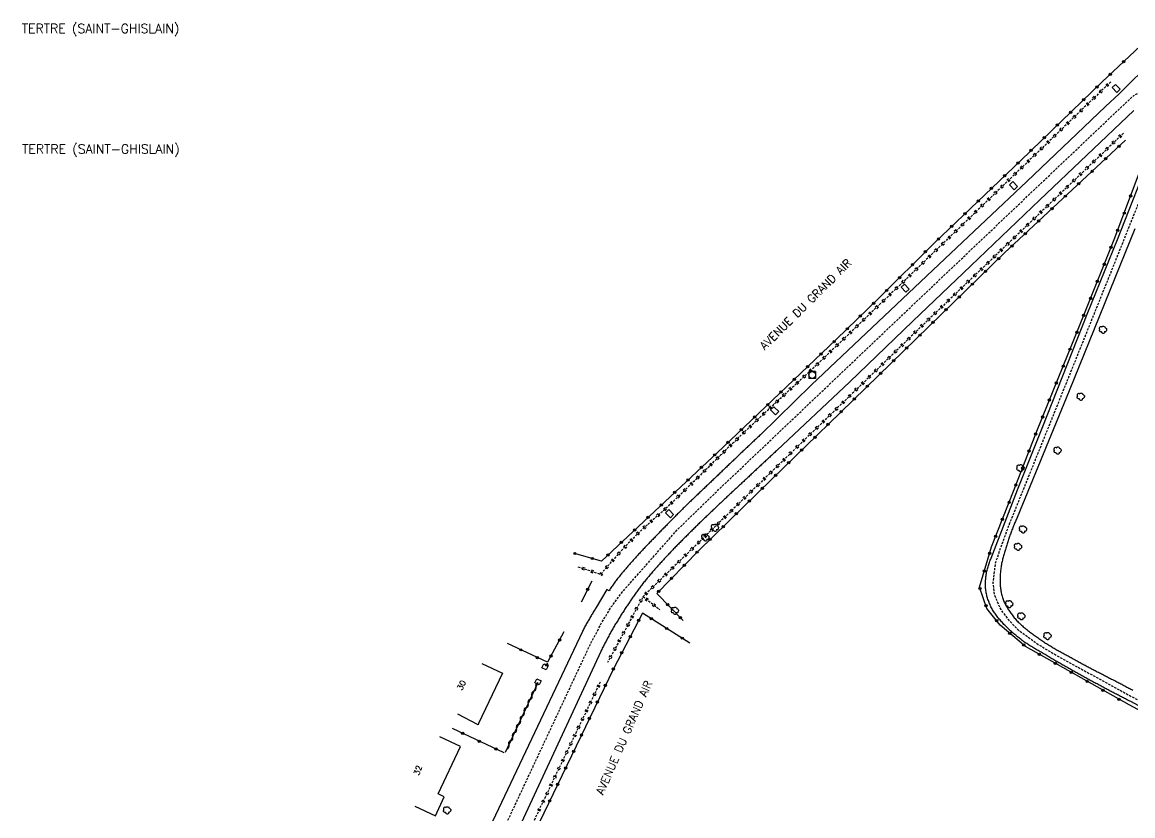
# Model space of a CAD drawing. Header units: millimetres. Extents: x 108999 to 110000, y 127999 to 129001.
# Drawn here: x 109513.7 to 109756.5, y 128091.4 to 128264.9 of the extents above; entities that cross this region are included whole.
import ezdxf
from ezdxf.enums import TextEntityAlignment as Align

# ---------------------------------------------------------------- set-up
doc = ezdxf.new("R2010")
doc.units = ezdxf.units.MM
doc.linetypes.add('DASHED', pattern=[0.75, 0.5, -0.25])
doc.layers.get('0').update_dxf_attribs({"linetype": 'CONTINUOUS'})
for name, color, linetype in [('W0001', 6, 'DASHED'), ('W0008', 7, 'CONTINUOUS'), ('W0100', 7, 'CONTINUOUS'), ('W0112', 1, 'DASHED'), ('W0220', 5, 'DASHED'), ('W0300', 7, 'CONTINUOUS'), ('W0310', 3, 'CONTINUOUS'), ('W0322', 7, 'CONTINUOUS'), ('W0420', 7, 'CONTINUOUS'), ('W0980', 7, 'CONTINUOUS'), ('W0989', 7, 'CONTINUOUS'), ('W0991', 7, 'CONTINUOUS'), ('W1471', 7, 'CONTINUOUS')]:
    doc.layers.add(name, color=color, linetype=linetype)
doc.styles.get("Standard").update_dxf_attribs({"font": 'romans.shx', "width": 0.85})

# ---------------------------------------------------------------- blocks, each defined once
blk = doc.blocks.new('t310o')
at = {"color": 0, "linetype": 'Continuous'}
for centre, start, end in [((-0.5, 0.38), 216.8699, 323.1304), ((0.5, -0.37), 36.8699, 143.1303)]:
    blk.add_arc(centre, 0.625, start, end, dxfattribs=at)
blk = doc.blocks.new('t220o')
at = {"color": 0, "linetype": 'Continuous'}
for p, q in [((-0.25, 0.25), (0.25, 0.25)), ((-0.25, -0.25), (0.25, -0.25))]:
    blk.add_line(p, q, dxfattribs=at)
blk = doc.blocks.new('T300')
for p, q in [((-0.8, 0.51), (-0.86, 0.34)), ((-0.86, 0.34), (-0.86, 0.17)), ((-0.86, 0.17), (-0.74, 0.06)), ((-0.69, 0.63), (-0.8, 0.51)), ((-0.8, -0.06), (-0.74, 0.06)), ((-0.74, 0.06), (-0.69, 0.11)), ((-0.57, 0.69), (-0.69, 0.63)), ((-0.46, 0.69), (-0.57, 0.69)), ((-0.29, 0.63), (-0.46, 0.69)), ((-0.29, 0.63), (-0.17, 0.74)), ((-0.23, 0.57), (-0.29, 0.63)), ((-0.17, 0.74), (-0.06, 0.8)), ((-0.06, 0.8), (0.06, 0.8)), ((0.06, 0.8), (0.23, 0.74)), ((0.23, 0.74), (0.34, 0.63)), ((0.34, 0.63), (0.4, 0.51)), ((0.46, 0.46), (0.34, 0.46)), ((0.4, 0.51), (0.4, 0.46)), ((0.57, 0.4), (0.46, 0.46)), ((0.57, 0.4), (0.69, 0.29)), ((0.69, 0.29), (0.74, 0.17)), ((0.74, 0.06), (0.69, -0.17)), ((0.74, 0.17), (0.74, 0.06)), ((-0.8, -0.17), (-0.8, -0.06)), ((-0.8, -0.23), (-0.8, -0.17)), ((-0.74, -0.34), (-0.8, -0.23)), ((-0.69, -0.4), (-0.74, -0.34)), ((-0.51, -0.46), (-0.69, -0.4)), ((-0.4, -0.46), (-0.51, -0.46)), ((-0.4, -0.46), (-0.34, -0.46)), ((-0.34, -0.46), (-0.34, -0.4)), ((-0.34, -0.51), (-0.34, -0.46)), ((-0.29, -0.63), (-0.34, -0.51)), ((-0.17, -0.74), (-0.29, -0.63)), ((-0.06, -0.8), (-0.17, -0.74)), ((0.06, -0.8), (-0.06, -0.8)), ((0.17, -0.74), (0.06, -0.8)), ((0.23, -0.69), (0.17, -0.74)), ((0.29, -0.46), (0.23, -0.46)), ((0.29, -0.63), (0.23, -0.69)), ((0.46, -0.4), (0.29, -0.46)), ((0.34, -0.51), (0.29, -0.63)), ((0.34, -0.51), (0.34, -0.46)), ((0.57, -0.34), (0.46, -0.4)), ((0.63, -0.29), (0.57, -0.34)), ((0.69, -0.17), (0.63, -0.29))]:
    blk.add_line(p, q)
blk = doc.blocks.new('T420')
for p, q in [((0.75, 0.75), (-0.75, 0.75)), ((-0.75, 0.75), (-0.75, -0.75)), ((0.75, 0.75), (0.75, -0.75)), ((0.75, -0.75), (-0.75, -0.75))]:
    blk.add_line(p, q)
blk.add_ellipse((0, 0), major_axis=(-0.53, 0.53), ratio=1, start_param=3.926991, end_param=10.210176)
blk = doc.blocks.new('t112o')
at = {"color": 0, "linetype": 'Continuous'}
for p, q in [((-0.5, 0.5), (0.5, 0.5)), ((-0.5, -0.5), (-0.5, 0.5)), ((0.5, 0.5), (0.5, -0.5)), ((0.5, -0.5), (-0.5, -0.5))]:
    blk.add_line(p, q, dxfattribs=at)
blk = doc.blocks.new('t322o')
at = {"color": 0, "linetype": 'Continuous'}
for radius in [0.25, 0.15]:
    blk.add_circle((0, 0), radius, dxfattribs=at)
blk = doc.blocks.new('T1471')
at = {"color": 0, "linetype": 'Continuous', "flags": 128}
blk.add_lwpolyline([(-0.75, -0.5), (-0.75, 0.5), (0.75, 0.5), (0.75, -0.5), (-0.75, -0.5)], dxfattribs=at)

msp = doc.modelspace()

# ---------------------------------------------------------------- linework, layer by layer
at = {"layer": 'W0001', "flags": 128}
msp.add_lwpolyline([(109583.69, 128000), (109583.85, 128000.48), (109597.57, 128039.68), (109600.83, 128048.17), (109606.62, 128061.68), (109612.63, 128074.44), (109614.39, 128078.7), (109637.95, 128129.01), (109640.44, 128133.69), (109642.48, 128137.08), (109644.94, 128140.39), (109657.01, 128154.02), (109666.11, 128162.84), (109737.96, 128231.1), (109754.71, 128247), (109756.72, 128248.86), (109758.37, 128249.66), (109764.43, 128252.62), (109763.06, 128239.32), (109761.06, 128233.58), (109752.64, 128212.54), (109743.15, 128188.96), (109735.74, 128170.59), (109729.5, 128155.14), (109727.61, 128150.05), (109726.43, 128146.54), (109725.92, 128142.29), (109726.26, 128139.61), (109727.63, 128136.48), (109729.26, 128134.29), (109731.43, 128132.07), (109735.85, 128128.85), (109740.59, 128126.02), (109784.13, 128102.26), (109789.05, 128099.31)], dxfattribs=at)
at = {"layer": 'W0008', "flags": 128}
for points in [[(109761.03, 128256.64), (109753.53, 128249.25), (109750.55, 128246.44), (109733.35, 128230.06), (109715.45, 128213.12), (109686.24, 128185.6), (109675.08, 128174.68), (109674.9, 128174.51), (109674.72, 128174.34), (109674.53, 128174.16), (109674.35, 128173.99), (109674.17, 128173.82), (109673.99, 128173.65), (109673.81, 128173.48), (109673.63, 128173.31), (109673.45, 128173.14), (109673.27, 128172.97), (109673.08, 128172.79), (109672.9, 128172.62), (109672.72, 128172.45), (109672.54, 128172.28), (109672.36, 128172.11), (109672.18, 128171.94), (109672, 128171.76), (109671.82, 128171.59), (109671.64, 128171.42), (109671.45, 128171.25), (109671.27, 128171.08), (109671.09, 128170.91), (109670.91, 128170.73), (109670.73, 128170.56), (109670.55, 128170.39), (109670.37, 128170.22), (109670.19, 128170.05), (109670.01, 128169.88), (109669.83, 128169.7), (109669.65, 128169.53), (109669.47, 128169.36), (109669.28, 128169.19), (109669.1, 128169.02), (109668.92, 128168.84), (109668.74, 128168.67), (109668.56, 128168.5), (109668.38, 128168.33), (109668.2, 128168.16), (109668.02, 128167.98), (109667.84, 128167.81), (109667.66, 128167.64), (109667.48, 128167.47), (109667.3, 128167.3), (109667.12, 128167.12), (109666.94, 128166.95), (109666.76, 128166.78), (109666.58, 128166.61), (109666.4, 128166.43), (109666.22, 128166.26), (109666.04, 128166.09), (109665.86, 128165.92), (109665.67, 128165.74), (109665.49, 128165.57), (109665.31, 128165.4), (109665.13, 128165.23), (109664.95, 128165.06), (109664.77, 128164.88), (109664.59, 128164.71), (109664.41, 128164.54), (109664.23, 128164.36), (109664.05, 128164.19), (109663.87, 128164.02), (109663.69, 128163.85), (109663.51, 128163.67), (109663.33, 128163.5), (109663.15, 128163.33), (109662.97, 128163.15), (109662.78, 128162.98), (109662.6, 128162.8), (109662.42, 128162.63), (109662.24, 128162.46), (109662.05, 128162.28), (109661.87, 128162.11), (109661.69, 128161.93), (109661.51, 128161.76), (109661.32, 128161.59), (109661.14, 128161.41), (109660.96, 128161.24), (109660.78, 128161.07), (109660.59, 128160.89), (109660.41, 128160.72), (109660.23, 128160.54), (109660.05, 128160.37), (109659.86, 128160.2), (109659.68, 128160.02), (109659.5, 128159.85), (109659.32, 128159.67), (109659.14, 128159.5), (109658.96, 128159.32), (109658.78, 128159.14), (109658.59, 128158.97), (109658.41, 128158.79), (109658.23, 128158.62), (109658.05, 128158.44), (109657.87, 128158.26), (109657.7, 128158.09), (109657.52, 128157.91), (109657.34, 128157.73), (109657.16, 128157.55), (109656.98, 128157.37), (109656.8, 128157.19), (109656.63, 128157.01), (109656.45, 128156.84), (109656.28, 128156.66), (109656.1, 128156.48), (109655.93, 128156.3), (109655.75, 128156.12), (109655.58, 128155.94), (109655.4, 128155.77), (109655.22, 128155.59), (109655.05, 128155.41), (109654.87, 128155.23), (109654.7, 128155.05), (109654.52, 128154.87), (109654.35, 128154.7), (109654.17, 128154.52), (109654, 128154.34), (109653.82, 128154.16), (109653.64, 128153.98), (109653.47, 128153.8), (109653.29, 128153.63), (109653.12, 128153.45), (109652.94, 128153.27), (109652.77, 128153.09), (109652.59, 128152.91), (109652.42, 128152.73), (109652.24, 128152.55), (109652.07, 128152.37), (109651.9, 128152.19), (109651.72, 128152.01), (109651.55, 128151.83), (109651.37, 128151.65), (109651.2, 128151.47), (109651.03, 128151.29), (109650.85, 128151.11), (109650.68, 128150.93), (109650.51, 128150.75), (109650.34, 128150.57), (109650.16, 128150.39), (109649.99, 128150.21), (109649.82, 128150.03), (109649.65, 128149.84), (109649.48, 128149.66), (109649.31, 128149.48), (109649.13, 128149.3), (109648.96, 128149.11), (109648.79, 128148.93), (109648.62, 128148.75), (109648.45, 128148.56), (109648.29, 128148.38), (109648.12, 128148.19), (109647.95, 128148.01), (109647.78, 128147.82), (109647.61, 128147.64), (109647.44, 128147.45), (109647.28, 128147.27), (109647.11, 128147.08), (109646.94, 128146.89), (109646.78, 128146.71), (109646.61, 128146.52), (109646.45, 128146.33), (109646.28, 128146.14), (109646.12, 128145.95), (109645.95, 128145.76), (109645.79, 128145.58), (109645.63, 128145.38), (109645.47, 128145.19), (109645.3, 128145), (109645.14, 128144.81), (109644.98, 128144.62), (109644.82, 128144.43), (109644.66, 128144.24), (109644.5, 128144.04), (109644.34, 128143.85), (109644.18, 128143.65), (109644.03, 128143.46), (109643.87, 128143.26), (109643.72, 128143.06), (109643.57, 128142.86), (109643.42, 128142.66), (109643.27, 128142.45), (109643.12, 128142.25), (109642.97, 128142.05), (109642.83, 128141.84), (109642.69, 128141.63), (109642.55, 128141.42), (109642.41, 128141.21), (109642.27, 128141), (109642.14, 128140.79), (109642, 128140.58), (109641.52, 128140.84), (109639.18, 128136.95), (109639.06, 128136.74), (109638.93, 128136.54), (109638.8, 128136.33), (109638.67, 128136.13), (109638.55, 128135.92), (109638.42, 128135.71), (109638.3, 128135.51), (109638.18, 128135.3), (109638.05, 128135.09), (109637.93, 128134.88), (109637.81, 128134.68), (109637.69, 128134.47), (109637.57, 128134.26), (109637.45, 128134.05), (109637.32, 128133.84), (109637.2, 128133.62), (109637.08, 128133.4), (109636.96, 128133.19), (109636.85, 128132.97), (109636.73, 128132.75), (109636.61, 128132.54), (109636.49, 128132.32), (109636.38, 128132.1), (109636.27, 128131.88), (109636.15, 128131.66), (109613.26, 128083.25)], [(109756.76, 128245.58), (109736.19, 128226.07), (109721.07, 128211.61), (109708.41, 128199.53), (109694.59, 128186.22), (109678.77, 128171.35), (109678.59, 128171.18), (109678.41, 128171.01), (109678.22, 128170.84), (109678.04, 128170.67), (109677.86, 128170.5), (109677.67, 128170.33), (109677.49, 128170.16), (109677.3, 128169.98), (109677.12, 128169.81), (109676.94, 128169.64), (109676.75, 128169.47), (109676.57, 128169.3), (109676.39, 128169.13), (109676.2, 128168.96), (109676.02, 128168.79), (109675.83, 128168.62), (109675.65, 128168.44), (109675.47, 128168.27), (109675.28, 128168.1), (109675.1, 128167.93), (109674.92, 128167.76), (109674.73, 128167.59), (109674.55, 128167.42), (109674.36, 128167.25), (109674.18, 128167.08), (109674, 128166.9), (109673.81, 128166.73), (109673.63, 128166.56), (109673.45, 128166.39), (109673.26, 128166.22), (109673.08, 128166.05), (109672.9, 128165.88), (109672.71, 128165.71), (109672.53, 128165.53), (109672.34, 128165.36), (109672.16, 128165.19), (109671.98, 128165.02), (109671.79, 128164.85), (109671.61, 128164.68), (109671.43, 128164.51), (109671.25, 128164.34), (109671.06, 128164.17), (109670.88, 128164), (109670.7, 128163.83), (109670.52, 128163.66), (109670.33, 128163.49), (109670.15, 128163.32), (109669.97, 128163.15), (109669.79, 128162.98), (109669.6, 128162.81), (109669.42, 128162.64), (109669.24, 128162.47), (109669.06, 128162.29), (109668.87, 128162.12), (109668.69, 128161.95), (109668.51, 128161.78), (109668.33, 128161.61), (109668.14, 128161.44), (109667.96, 128161.27), (109667.78, 128161.1), (109667.6, 128160.93), (109667.42, 128160.76), (109667.23, 128160.59), (109667.05, 128160.42), (109666.87, 128160.25), (109666.69, 128160.08), (109666.51, 128159.91), (109666.33, 128159.74), (109666.14, 128159.56), (109665.96, 128159.39), (109665.78, 128159.22), (109665.6, 128159.05), (109665.42, 128158.88), (109665.24, 128158.7), (109665.05, 128158.53), (109664.87, 128158.36), (109664.69, 128158.19), (109664.51, 128158.01), (109664.33, 128157.84), (109664.15, 128157.67), (109663.96, 128157.49), (109663.78, 128157.32), (109663.6, 128157.15), (109663.42, 128156.97), (109663.24, 128156.8), (109663.06, 128156.63), (109662.88, 128156.45), (109662.7, 128156.28), (109662.52, 128156.1), (109662.33, 128155.93), (109662.15, 128155.76), (109661.98, 128155.58), (109661.8, 128155.41), (109661.62, 128155.23), (109661.44, 128155.05), (109661.26, 128154.88), (109661.08, 128154.7), (109660.9, 128154.53), (109660.72, 128154.35), (109660.54, 128154.17), (109660.37, 128154), (109660.19, 128153.82), (109660.01, 128153.65), (109659.83, 128153.47), (109659.65, 128153.29), (109659.47, 128153.12), (109659.29, 128152.94), (109659.12, 128152.76), (109658.94, 128152.59), (109658.76, 128152.41), (109658.58, 128152.23), (109658.41, 128152.06), (109658.23, 128151.88), (109658.05, 128151.7), (109657.87, 128151.52), (109657.7, 128151.35), (109657.52, 128151.17), (109657.34, 128150.99), (109657.17, 128150.81), (109656.99, 128150.63), (109656.82, 128150.45), (109656.64, 128150.28), (109656.47, 128150.1), (109656.29, 128149.92), (109656.12, 128149.74), (109655.94, 128149.55), (109655.77, 128149.37), (109655.6, 128149.19), (109655.42, 128149.01), (109655.25, 128148.83), (109655.08, 128148.65), (109654.91, 128148.46), (109654.74, 128148.28), (109654.57, 128148.1), (109654.39, 128147.91), (109654.22, 128147.72), (109654.05, 128147.54), (109653.88, 128147.35), (109653.7, 128147.16), (109653.53, 128146.98), (109653.36, 128146.79), (109653.19, 128146.6), (109653.02, 128146.42), (109652.85, 128146.23), (109652.68, 128146.04), (109652.51, 128145.85), (109652.34, 128145.66), (109652.17, 128145.47), (109652, 128145.28), (109651.83, 128145.09), (109651.67, 128144.9), (109651.5, 128144.71), (109651.33, 128144.52), (109651.17, 128144.32), (109651, 128144.13), (109650.84, 128143.94), (109650.68, 128143.74), (109650.52, 128143.55), (109650.35, 128143.35), (109650.19, 128143.16), (109650.03, 128142.96), (109649.87, 128142.76), (109649.72, 128142.56), (109649.56, 128142.36), (109649.4, 128142.16), (109649.25, 128141.96), (109649.1, 128141.77), (109648.95, 128141.57), (109648.8, 128141.37), (109648.65, 128141.17), (109648.51, 128140.98), (109648.36, 128140.78), (109648.21, 128140.58), (109648.07, 128140.38), (109647.92, 128140.18), (109647.77, 128139.97), (109647.63, 128139.77), (109647.49, 128139.57), (109647.34, 128139.37), (109647.2, 128139.17), (109647.06, 128138.96), (109646.92, 128138.76), (109646.78, 128138.56), (109646.64, 128138.35), (109646.5, 128138.15), (109646.36, 128137.94), (109646.22, 128137.74), (109646.08, 128137.53), (109645.95, 128137.33), (109645.81, 128137.12), (109645.67, 128136.91), (109645.54, 128136.7), (109645.4, 128136.5), (109645.27, 128136.29), (109645.13, 128136.08), (109645, 128135.87), (109644.87, 128135.66), (109644.73, 128135.45), (109644.6, 128135.24), (109644.47, 128135.03), (109644.34, 128134.82), (109644.21, 128134.61), (109644.08, 128134.4), (109643.95, 128134.19), (109643.82, 128133.98), (109643.68, 128133.76), (109643.55, 128133.54), (109643.42, 128133.33), (109643.29, 128133.11), (109643.17, 128132.89), (109643.04, 128132.68), (109642.91, 128132.46), (109642.79, 128132.24), (109642.66, 128132.02), (109642.54, 128131.8), (109642.41, 128131.58), (109642.29, 128131.36), (109642.17, 128131.14), (109642.04, 128130.92), (109641.92, 128130.7), (109641.8, 128130.48), (109641.68, 128130.25), (109641.56, 128130.03), (109641.44, 128129.81), (109641.33, 128129.58), (109641.21, 128129.36), (109641.09, 128129.14), (109640.98, 128128.91), (109640.86, 128128.69), (109640.75, 128128.46), (109640.64, 128128.24), (109640.52, 128128.01), (109640.41, 128127.78), (109640.3, 128127.56), (109640.19, 128127.33), (109616.23, 128075.65)], [(109776.55, 128105.21), (109756.06, 128116.36), (109755.84, 128116.47), (109755.61, 128116.59), (109755.39, 128116.7), (109755.16, 128116.82), (109754.94, 128116.93), (109754.72, 128117.05), (109754.49, 128117.16), (109754.27, 128117.28), (109754.04, 128117.39), (109753.82, 128117.51), (109753.6, 128117.62), (109753.37, 128117.74), (109753.15, 128117.86), (109752.93, 128117.97), (109752.7, 128118.09), (109752.48, 128118.2), (109752.26, 128118.32), (109752.03, 128118.44), (109751.81, 128118.56), (109751.59, 128118.67), (109751.36, 128118.79), (109751.14, 128118.91), (109750.92, 128119.03), (109750.7, 128119.14), (109750.47, 128119.26), (109750.25, 128119.38), (109750.03, 128119.5), (109749.81, 128119.62), (109749.58, 128119.74), (109749.36, 128119.85), (109749.14, 128119.97), (109748.92, 128120.09), (109748.7, 128120.21), (109748.47, 128120.33), (109748.25, 128120.45), (109748.03, 128120.57), (109747.81, 128120.69), (109747.59, 128120.81), (109747.37, 128120.93), (109747.15, 128121.05), (109746.93, 128121.17), (109746.7, 128121.29), (109746.48, 128121.41), (109746.26, 128121.53), (109746.04, 128121.66), (109745.82, 128121.78), (109745.6, 128121.9), (109745.38, 128122.02), (109745.16, 128122.14), (109744.94, 128122.26), (109744.72, 128122.38), (109744.5, 128122.51), (109744.29, 128122.63), (109744.07, 128122.75), (109743.85, 128122.87), (109743.63, 128122.99), (109743.41, 128123.12), (109743.19, 128123.24), (109742.97, 128123.36), (109742.75, 128123.49), (109742.54, 128123.61), (109742.32, 128123.73), (109742.1, 128123.86), (109741.88, 128123.98), (109741.66, 128124.11), (109741.45, 128124.23), (109741.23, 128124.35), (109741.01, 128124.48), (109740.79, 128124.6), (109740.58, 128124.73), (109740.36, 128124.85), (109740.14, 128124.98), (109739.92, 128125.1), (109739.71, 128125.23), (109739.49, 128125.36), (109739.27, 128125.48), (109739.06, 128125.61), (109738.84, 128125.73), (109738.62, 128125.86), (109738.41, 128125.99), (109738.19, 128126.12), (109737.98, 128126.24), (109737.76, 128126.37), (109737.54, 128126.5), (109737.33, 128126.63), (109737.11, 128126.75), (109736.9, 128126.88), (109736.68, 128127.01), (109736.47, 128127.14), (109736.26, 128127.26), (109736.05, 128127.38), (109735.84, 128127.51), (109735.63, 128127.63), (109735.41, 128127.75), (109735.2, 128127.87), (109734.99, 128128), (109734.78, 128128.12), (109734.57, 128128.25), (109734.36, 128128.37), (109734.15, 128128.5), (109733.94, 128128.63), (109733.74, 128128.76), (109733.53, 128128.89), (109733.33, 128129.03), (109733.12, 128129.17), (109732.92, 128129.31), (109732.72, 128129.45), (109732.52, 128129.59), (109732.32, 128129.75), (109732.12, 128129.9), (109731.92, 128130.06), (109731.72, 128130.21), (109731.52, 128130.37), (109731.32, 128130.53), (109731.13, 128130.68), (109730.93, 128130.85), (109730.74, 128131.01), (109730.54, 128131.17), (109730.35, 128131.33), (109730.16, 128131.5), (109729.97, 128131.67), (109729.78, 128131.84), (109729.6, 128132.01), (109729.41, 128132.18), (109729.23, 128132.35), (109729.05, 128132.53), (109728.87, 128132.71), (109728.69, 128132.89), (109728.51, 128133.07), (109728.34, 128133.25), (109728.17, 128133.44), (109728, 128133.63), (109727.83, 128133.82), (109727.66, 128134.01), (109727.5, 128134.2), (109727.33, 128134.39), (109727.17, 128134.59), (109727.01, 128134.78), (109726.86, 128134.98), (109726.7, 128135.18), (109726.56, 128135.38), (109726.41, 128135.59), (109726.27, 128135.79), (109726.13, 128136), (109725.99, 128136.22), (109725.87, 128136.43), (109725.74, 128136.65), (109725.62, 128136.87), (109725.51, 128137.1), (109725.4, 128137.33), (109725.3, 128137.56), (109725.2, 128137.79), (109725.1, 128138.02), (109725.01, 128138.25), (109724.93, 128138.48), (109724.85, 128138.71), (109724.77, 128138.95), (109724.7, 128139.18), (109724.63, 128139.42), (109724.57, 128139.66), (109724.51, 128139.9), (109724.47, 128140.14), (109724.42, 128140.38), (109724.38, 128140.62), (109724.35, 128140.87), (109724.33, 128141.12), (109724.31, 128141.37), (109724.3, 128141.62), (109724.3, 128141.87), (109724.3, 128142.13), (109724.31, 128142.38), (109724.32, 128142.63), (109724.33, 128142.89), (109724.35, 128143.14), (109724.37, 128143.39), (109724.4, 128143.64), (109724.43, 128143.88), (109724.47, 128144.13), (109724.51, 128144.38), (109724.56, 128144.62), (109724.61, 128144.87), (109724.66, 128145.11), (109724.72, 128145.35), (109724.79, 128145.6), (109724.86, 128145.84), (109724.93, 128146.08), (109725.01, 128146.31), (109725.09, 128146.55), (109725.18, 128146.79), (109725.27, 128147.03), (109725.36, 128147.26), (109725.46, 128147.49), (109725.57, 128147.73), (109731.28, 128162.63), (109736.86, 128176.53), (109746.54, 128201.05), (109753.18, 128217.4), (109759.07, 128232.38)], [(109756.97, 128219.73), (109742.64, 128184.27), (109731.25, 128156.64), (109731.15, 128156.41), (109731.05, 128156.18), (109730.95, 128155.96), (109730.85, 128155.73), (109730.75, 128155.5), (109730.65, 128155.27), (109730.55, 128155.04), (109730.46, 128154.81), (109730.37, 128154.58), (109730.27, 128154.35), (109730.18, 128154.11), (109730.09, 128153.88), (109730, 128153.65), (109729.92, 128153.41), (109729.83, 128153.18), (109729.74, 128152.95), (109729.66, 128152.71), (109729.58, 128152.48), (109729.5, 128152.24), (109729.41, 128152.01), (109729.34, 128151.77), (109729.26, 128151.53), (109729.18, 128151.29), (109729.1, 128151.06), (109729.03, 128150.82), (109728.96, 128150.58), (109728.88, 128150.34), (109728.81, 128150.11), (109728.74, 128149.87), (109728.66, 128149.63), (109728.59, 128149.4), (109728.52, 128149.16), (109728.45, 128148.92), (109728.38, 128148.68), (109728.31, 128148.45), (109728.24, 128148.21), (109728.17, 128147.97), (109728.11, 128147.73), (109728.05, 128147.49), (109727.99, 128147.25), (109727.94, 128147.01), (109727.88, 128146.76), (109727.83, 128146.52), (109727.78, 128146.28), (109727.74, 128146.03), (109727.7, 128145.79), (109727.67, 128145.54), (109727.63, 128145.3), (109727.61, 128145.05), (109727.58, 128144.8), (109727.56, 128144.55), (109727.55, 128144.3), (109727.53, 128144.05), (109727.52, 128143.81), (109727.51, 128143.56), (109727.5, 128143.31), (109727.5, 128143.06), (109727.5, 128142.82), (109727.5, 128142.57), (109727.5, 128142.32), (109727.51, 128142.08), (109727.53, 128141.83), (109727.55, 128141.59), (109727.57, 128141.34), (109727.59, 128141.09), (109727.63, 128140.85), (109727.66, 128140.61), (109727.7, 128140.36), (109727.75, 128140.12), (109727.8, 128139.87), (109727.86, 128139.63), (109727.92, 128139.39), (109727.99, 128139.15), (109728.07, 128138.91), (109728.15, 128138.68), (109728.24, 128138.45), (109728.34, 128138.22), (109728.44, 128138), (109728.55, 128137.78), (109728.67, 128137.57), (109728.79, 128137.35), (109728.91, 128137.14), (109729.04, 128136.94), (109729.17, 128136.73), (109729.3, 128136.52), (109729.44, 128136.32), (109729.58, 128136.12), (109729.72, 128135.92), (109729.86, 128135.72), (109730, 128135.52), (109730.14, 128135.31), (109730.29, 128135.11), (109730.45, 128134.9), (109730.6, 128134.7), (109730.77, 128134.51), (109730.93, 128134.31), (109731.11, 128134.12), (109731.28, 128133.94), (109731.46, 128133.76), (109731.64, 128133.58), (109731.83, 128133.41), (109732.02, 128133.23), (109732.2, 128133.06), (109732.39, 128132.9), (109732.58, 128132.73), (109732.78, 128132.57), (109732.97, 128132.41), (109733.16, 128132.25), (109733.36, 128132.09), (109733.56, 128131.93), (109733.76, 128131.77), (109733.95, 128131.62), (109734.16, 128131.47), (109734.36, 128131.31), (109734.56, 128131.16), (109734.76, 128131.01), (109734.97, 128130.86), (109735.17, 128130.72), (109735.38, 128130.57), (109735.58, 128130.43), (109735.79, 128130.28), (109736, 128130.14), (109736.21, 128129.99), (109736.42, 128129.85), (109736.63, 128129.71), (109736.83, 128129.57), (109737.04, 128129.44), (109737.24, 128129.3), (109737.45, 128129.17), (109737.66, 128129.04), (109737.87, 128128.9), (109738.08, 128128.77), (109738.29, 128128.64), (109738.5, 128128.52), (109738.71, 128128.39), (109738.92, 128128.26), (109739.14, 128128.14), (109739.35, 128128.01), (109739.56, 128127.89), (109739.78, 128127.77), (109739.99, 128127.64), (109740.21, 128127.52), (109740.42, 128127.4), (109740.64, 128127.28), (109740.85, 128127.16), (109741.07, 128127.04), (109741.28, 128126.92), (109741.5, 128126.8), (109741.72, 128126.68), (109741.93, 128126.56), (109742.15, 128126.44), (109742.36, 128126.33), (109742.58, 128126.21), (109742.8, 128126.09), (109743.01, 128125.97), (109743.23, 128125.85), (109743.45, 128125.73), (109743.66, 128125.61), (109743.88, 128125.49), (109744.1, 128125.37), (109744.32, 128125.25), (109744.54, 128125.13), (109744.76, 128125.01), (109744.99, 128124.89), (109745.21, 128124.77), (109745.43, 128124.65), (109745.65, 128124.53), (109745.87, 128124.42), (109746.09, 128124.3), (109746.31, 128124.18), (109746.54, 128124.06), (109746.76, 128123.95), (109746.98, 128123.83), (109747.2, 128123.71), (109747.43, 128123.6), (109747.65, 128123.48), (109747.87, 128123.36), (109748.09, 128123.25), (109748.32, 128123.13), (109748.54, 128123.02), (109748.76, 128122.9), (109748.99, 128122.79), (109749.21, 128122.67), (109749.43, 128122.56), (109749.66, 128122.44), (109749.88, 128122.33), (109750.1, 128122.21), (109750.33, 128122.1), (109750.55, 128121.98), (109750.77, 128121.87), (109751, 128121.75), (109751.22, 128121.64), (109751.44, 128121.52), (109751.67, 128121.41), (109751.89, 128121.29), (109752.11, 128121.18), (109752.34, 128121.06), (109752.56, 128120.95), (109752.78, 128120.83), (109753.01, 128120.71), (109753.23, 128120.6), (109753.45, 128120.48), (109753.67, 128120.37), (109753.9, 128120.25), (109754.12, 128120.14), (109754.34, 128120.02), (109754.56, 128119.9), (109754.79, 128119.79), (109755.01, 128119.67), (109755.23, 128119.55), (109755.45, 128119.44), (109755.67, 128119.32), (109755.89, 128119.21), (109756.11, 128119.09), (109756.33, 128118.97), (109756.55, 128118.86)]]:
    msp.add_lwpolyline(points, dxfattribs=at)
at = {"layer": 'W0100', "flags": 128}
for points in [[(109614.2, 128124.72), (109618.72, 128122.57), (109613.48, 128111.54), (109613.35, 128111.29), (109608.92, 128113.61)], [(109599.5, 128093.53), (109604.03, 128091.41), (109605.97, 128095.56), (109604.62, 128096.21), (109609.48, 128106.51), (109604.96, 128108.65)]]:
    msp.add_lwpolyline(points, dxfattribs=at)
at = {"layer": 'W0220', "flags": 128}
for points in [[(109751.68, 128251.83), (109706.76, 128208.55), (109685.75, 128188.38), (109685.56, 128188.21), (109685.37, 128188.04), (109685.19, 128187.88), (109685, 128187.71), (109684.82, 128187.54), (109684.63, 128187.37), (109684.44, 128187.2), (109684.26, 128187.04), (109684.07, 128186.87), (109683.89, 128186.7), (109683.7, 128186.53), (109683.51, 128186.36), (109683.33, 128186.19), (109683.14, 128186.03), (109682.96, 128185.86), (109682.77, 128185.69), (109682.59, 128185.52), (109682.4, 128185.35), (109682.22, 128185.18), (109682.03, 128185.01), (109681.85, 128184.84), (109681.66, 128184.68), (109681.48, 128184.51), (109681.29, 128184.34), (109681.11, 128184.17), (109680.92, 128184), (109680.74, 128183.83), (109680.55, 128183.66), (109680.37, 128183.49), (109680.18, 128183.32), (109680, 128183.15), (109679.81, 128182.98), (109679.63, 128182.81), (109679.45, 128182.64), (109679.26, 128182.47), (109679.08, 128182.3), (109678.89, 128182.13), (109678.71, 128181.96), (109678.52, 128181.79), (109678.34, 128181.62), (109678.16, 128181.45), (109677.97, 128181.28), (109677.79, 128181.11), (109677.61, 128180.94), (109677.42, 128180.77), (109677.24, 128180.6), (109677.06, 128180.43), (109676.87, 128180.26), (109676.69, 128180.09), (109676.51, 128179.91), (109676.32, 128179.74), (109676.14, 128179.57), (109675.96, 128179.4), (109675.77, 128179.23), (109675.59, 128179.06), (109675.41, 128178.89), (109675.22, 128178.72), (109675.04, 128178.54), (109674.86, 128178.37), (109674.68, 128178.2), (109674.49, 128178.03), (109674.31, 128177.86), (109674.13, 128177.69), (109673.95, 128177.51), (109673.76, 128177.34), (109673.58, 128177.17), (109673.4, 128177), (109673.22, 128176.83), (109673.03, 128176.65), (109672.85, 128176.48), (109672.67, 128176.31), (109672.49, 128176.14), (109672.31, 128175.97), (109672.13, 128175.79), (109671.95, 128175.62), (109671.76, 128175.45), (109671.58, 128175.28), (109671.4, 128175.1), (109671.22, 128174.93), (109671.04, 128174.76), (109670.86, 128174.59), (109670.68, 128174.41), (109670.5, 128174.24), (109670.32, 128174.07), (109670.15, 128173.89), (109669.97, 128173.72), (109669.79, 128173.55), (109669.61, 128173.37), (109669.43, 128173.2), (109669.25, 128173.03), (109669.07, 128172.85), (109668.89, 128172.68), (109668.71, 128172.51), (109668.53, 128172.33), (109668.36, 128172.16), (109668.18, 128171.98), (109668, 128171.81), (109667.82, 128171.63), (109667.64, 128171.46), (109667.46, 128171.29), (109667.28, 128171.11), (109667.11, 128170.94), (109666.93, 128170.76), (109666.75, 128170.59), (109666.57, 128170.41), (109666.39, 128170.24), (109666.22, 128170.06), (109666.04, 128169.89), (109665.86, 128169.71), (109665.68, 128169.54), (109665.5, 128169.36), (109665.33, 128169.19), (109665.15, 128169.01), (109664.97, 128168.84), (109664.79, 128168.67), (109664.61, 128168.49), (109664.43, 128168.32), (109664.26, 128168.14), (109664.08, 128167.97), (109663.9, 128167.79), (109663.72, 128167.62), (109663.54, 128167.44), (109663.37, 128167.27), (109663.19, 128167.09), (109663.01, 128166.92), (109662.83, 128166.74), (109662.65, 128166.57), (109662.47, 128166.4), (109662.3, 128166.22), (109662.12, 128166.05), (109661.94, 128165.87), (109661.76, 128165.7), (109661.58, 128165.52), (109661.4, 128165.35), (109661.22, 128165.18), (109661.05, 128165), (109660.87, 128164.83), (109660.69, 128164.66), (109660.51, 128164.48), (109660.33, 128164.31), (109660.16, 128164.14), (109659.98, 128163.96), (109659.8, 128163.79), (109659.62, 128163.62), (109659.45, 128163.44), (109659.27, 128163.27), (109659.09, 128163.09), (109658.92, 128162.92), (109658.74, 128162.75), (109658.56, 128162.57), (109658.38, 128162.4), (109658.21, 128162.22), (109658.03, 128162.05), (109657.85, 128161.88), (109657.67, 128161.7), (109657.49, 128161.53), (109657.32, 128161.36), (109657.14, 128161.18), (109656.96, 128161.01), (109656.78, 128160.84), (109656.6, 128160.67), (109656.42, 128160.49), (109656.25, 128160.32), (109656.07, 128160.15), (109655.89, 128159.98), (109655.71, 128159.81), (109655.53, 128159.64), (109655.35, 128159.47), (109655.17, 128159.3), (109654.98, 128159.12), (109654.8, 128158.96), (109654.62, 128158.79), (109654.44, 128158.62), (109654.26, 128158.45), (109654.07, 128158.29), (109653.89, 128158.12), (109653.71, 128157.96), (109653.52, 128157.79), (109653.34, 128157.63), (109653.15, 128157.46), (109652.97, 128157.3), (109652.78, 128157.14), (109652.6, 128156.97), (109652.41, 128156.81), (109652.22, 128156.65), (109652.04, 128156.48), (109651.85, 128156.32), (109651.67, 128156.16), (109651.48, 128155.99), (109651.29, 128155.83), (109651.11, 128155.67), (109650.92, 128155.5), (109650.74, 128155.34), (109650.55, 128155.17), (109650.37, 128155.01), (109650.18, 128154.85), (109650, 128154.68), (109649.82, 128154.51), (109649.63, 128154.35), (109649.45, 128154.18), (109649.27, 128154.01), (109649.09, 128153.84), (109648.91, 128153.67), (109648.73, 128153.5), (109648.55, 128153.33), (109648.37, 128153.16), (109648.19, 128152.99), (109648.02, 128152.81), (109647.84, 128152.64), (109647.67, 128152.46), (109647.49, 128152.29), (109647.31, 128152.11), (109647.14, 128151.93), (109646.97, 128151.75), (109646.79, 128151.58), (109646.62, 128151.4), (109646.45, 128151.22), (109646.27, 128151.04), (109646.1, 128150.86), (109645.93, 128150.68), (109645.76, 128150.5), (109645.59, 128150.32), (109645.41, 128150.14), (109645.24, 128149.95), (109645.07, 128149.77), (109644.9, 128149.59), (109644.74, 128149.41), (109644.57, 128149.22), (109644.4, 128149.04), (109644.23, 128148.86), (109644.06, 128148.67), (109643.9, 128148.49), (109643.73, 128148.3), (109643.56, 128148.12), (109643.4, 128147.93), (109643.23, 128147.75), (109643.07, 128147.56), (109642.9, 128147.37), (109642.74, 128147.19), (109642.57, 128147), (109642.41, 128146.81), (109642.25, 128146.62), (109642.08, 128146.44), (109641.92, 128146.25), (109641.76, 128146.06), (109641.6, 128145.87), (109641.44, 128145.68), (109641.27, 128145.49), (109641.11, 128145.3), (109640.95, 128145.11), (109640.79, 128144.92), (109640.64, 128144.72), (109640.48, 128144.53), (109640.32, 128144.34), (109640.16, 128144.15), (109635.2, 128145.79)], [(109754.49, 128240.62), (109709.28, 128197.41), (109649.45, 128139.35), (109641.66, 128124.89)], [(109649.45, 128139.35), (109653.1, 128136.44)], [(109640.05, 128120.62), (109620.41, 128079.57)]]:
    msp.add_lwpolyline(points, dxfattribs=at)
at = {"layer": 'W0310', "flags": 128}
msp.add_lwpolyline([(109626.39, 128120.46), (109619.3, 128105.26)], dxfattribs=at)
at = {"layer": 'W0322', "flags": 128}
for points in [[(109761.8, 128263.05), (109749.84, 128251.86), (109732.01, 128234.65), (109713.13, 128216.65), (109700.86, 128204.41), (109691.69, 128195.52), (109666.93, 128172.01), (109640.33, 128147.07), (109634.43, 128148.76)], [(109754.94, 128239.12), (109728.5, 128214.47), (109692.58, 128179.57), (109677.57, 128165), (109661.53, 128149.34), (109652.44, 128140.02), (109658.17, 128134.1)], [(109776.51, 128104.54), (109755.7, 128115.63), (109733.02, 128128.44), (109727.49, 128133.07), (109724.63, 128136.73), (109723.01, 128141.36), (109725.62, 128150.19), (109730.59, 128162.76), (109735.53, 128175.46), (109745.96, 128201.2), (109752.48, 128217.38), (109759.57, 128236.3)], [(109638.26, 128142.71), (109635.89, 128138.13)], [(109659.69, 128129.17), (109649.29, 128135.66), (109642.94, 128123.54), (109618.57, 128072.98), (109630.56, 128068.39)], [(109632.13, 128131.58), (109628.56, 128124.95), (109619.79, 128129.03)], [(109628.53, 128124.75), (109628.17, 128124.01)], [(109619.04, 128105.13), (109607.76, 128110.49)]]:
    msp.add_lwpolyline(points, dxfattribs=at)

# ---------------------------------------------------------------- block references
at = {"layer": 'W0112'}
for p, rotation in [((109627.99, 128123.95), 245.0367318553793), ((109626.46, 128120.67), 65.03673185526759)]:
    msp.add_blockref('t112o', p, dxfattribs=dict(at, rotation=rotation))
at = {"layer": 'W0220'}
for p, rotation in [((109750.96, 128251.14), 223.9367024823659), ((109748.08, 128248.36), 223.9367024823659), ((109749.52, 128249.75), 223.9367024823659), ((109746.64, 128246.98), 223.9367024823659), ((109743.76, 128244.2), 223.9367024823659), ((109745.2, 128245.59), 223.9367024823659), ((109740.88, 128241.42), 223.9367024823659), ((109742.32, 128242.81), 223.9367024823659), ((109738, 128238.65), 223.9367024823659), ((109739.44, 128240.04), 223.9367024823659), ((109752.32, 128238.55), 223.7102043611165), ((109753.76, 128239.93), 223.7102043611165), ((109736.56, 128237.26), 223.9367024823659), ((109750.87, 128237.17), 223.7102043611165), ((109733.68, 128234.49), 223.9367024823659), ((109735.12, 128235.87), 223.9367024823659), ((109747.98, 128234.4), 223.7102043611165), ((109749.43, 128235.79), 223.7102043611165), ((109730.8, 128231.71), 223.9367024823659), ((109732.24, 128233.1), 223.9367024823659), ((109745.09, 128231.64), 223.7102043611165), ((109746.54, 128233.02), 223.7102043611165), ((109727.92, 128228.93), 223.9367024823659), ((109729.36, 128230.32), 223.9367024823659), ((109742.2, 128228.88), 223.7102043611165), ((109743.65, 128230.26), 223.7102043611165), ((109726.48, 128227.55), 223.9367024823659), ((109740.75, 128227.49), 223.7102043611165), ((109723.6, 128224.77), 223.9367024823659), ((109725.04, 128226.16), 223.9367024823659), ((109737.86, 128224.73), 223.7102043611165), ((109739.31, 128226.11), 223.7102043611165), ((109720.72, 128222), 223.9367024823659), ((109722.16, 128223.38), 223.9367024823659), ((109734.97, 128221.97), 223.7102043611165), ((109736.42, 128223.35), 223.7102043611165), ((109717.84, 128219.22), 223.9367024823659), ((109719.28, 128220.61), 223.9367024823659), ((109732.08, 128219.2), 223.7102043611165), ((109733.53, 128220.58), 223.7102043611165), ((109716.4, 128217.83), 223.9367024823659), ((109730.63, 128217.82), 223.7102043611165), ((109713.52, 128215.06), 223.9367024823659), ((109714.96, 128216.45), 223.9367024823659), ((109727.74, 128215.06), 223.7102043611165), ((109729.19, 128216.44), 223.7102043611165), ((109710.64, 128212.28), 223.9367024823659), ((109712.08, 128213.67), 223.9367024823659), ((109724.85, 128212.29), 223.7102043611165), ((109726.3, 128213.67), 223.7102043611165), ((109707.76, 128209.51), 223.9367024823659), ((109709.2, 128210.89), 223.9367024823659), ((109721.96, 128209.53), 223.7102043611165), ((109723.41, 128210.91), 223.7102043611165), ((109706.32, 128208.12), 223.8230736947424), ((109720.51, 128208.15), 223.7102043611165), ((109703.43, 128205.35), 223.8230736947424), ((109704.87, 128206.74), 223.8230736947424), ((109717.62, 128205.38), 223.7102043611165), ((109719.07, 128206.76), 223.7102043611165), ((109700.54, 128202.58), 223.8230736947424), ((109701.99, 128203.97), 223.8230736947424), ((109714.73, 128202.62), 223.7102043611165), ((109716.18, 128204), 223.7102043611165), ((109697.66, 128199.81), 223.8230736947424), ((109699.1, 128201.2), 223.8230736947424), ((109711.84, 128199.85), 223.7102043611165), ((109713.29, 128201.24), 223.7102043611165), ((109696.21, 128198.43), 223.8230736947424), ((109710.39, 128198.47), 223.7102043611165), ((109693.33, 128195.66), 223.8230736947424), ((109694.77, 128197.04), 223.8230736947424), ((109707.52, 128195.69), 224.133926639203), ((109708.95, 128197.09), 224.133926639203), ((109690.44, 128192.89), 223.8230736947424), ((109691.89, 128194.27), 223.8230736947424), ((109704.64, 128192.91), 224.133926639203), ((109706.08, 128194.3), 224.133926639203), ((109687.56, 128190.12), 223.8230736947424), ((109689, 128191.5), 223.8230736947424), ((109701.77, 128190.12), 224.133926639203), ((109703.21, 128191.52), 224.133926639203), ((109684.64, 128187.38), 222.0816082589655), ((109686.11, 128188.73), 223.8230736947424), ((109700.34, 128188.73), 224.133926639203), ((109683.16, 128186.04), 222.2481811032093), ((109697.47, 128185.95), 224.133926639203), ((109698.9, 128187.34), 224.133926639203), ((109680.2, 128183.34), 222.5813477395126), ((109681.68, 128184.69), 222.414761867683), ((109694.6, 128183.16), 224.133926639203), ((109696.03, 128184.55), 224.133926639203), ((109677.27, 128180.62), 222.9145235267849), ((109678.73, 128181.98), 222.747935897104), ((109691.73, 128180.38), 224.133926639203), ((109693.16, 128181.77), 224.133926639203), ((109674.35, 128177.89), 223.2476859386093), ((109675.8, 128179.26), 223.0811078141718), ((109690.29, 128178.98), 224.133926639203), ((109672.89, 128176.52), 223.4142550867391), ((109687.42, 128176.2), 224.133926639203), ((109688.85, 128177.59), 224.133926639203), ((109670, 128173.75), 224.0181456025069), ((109671.44, 128175.14), 223.7174642572074), ((109684.55, 128173.41), 224.133926639203), ((109685.98, 128174.8), 224.133926639203), ((109667.13, 128170.96), 224.3893259466078), ((109668.57, 128172.36), 224.2421030807087), ((109681.68, 128170.63), 224.133926639203), ((109683.11, 128172.02), 224.133926639203), ((109664.28, 128168.16), 224.453567285174), ((109665.71, 128169.56), 224.4598135247317), ((109680.24, 128169.23), 224.133926639203), ((109662.85, 128166.76), 224.3705870554951), ((109677.37, 128166.45), 224.133926639203), ((109678.81, 128167.84), 224.133926639203), ((109659.99, 128163.97), 224.3984149219268), ((109661.42, 128165.37), 224.2108713378529), ((109674.5, 128163.66), 224.133926639203), ((109675.94, 128165.06), 224.133926639203), ((109657.13, 128161.17), 224.1051871775169), ((109658.56, 128162.57), 224.4026299444915), ((109671.63, 128160.88), 224.133926639203), ((109673.07, 128162.27), 224.133926639203), ((109654.22, 128158.42), 222.243900495384), ((109655.69, 128159.79), 223.5242903037899), ((109670.19, 128159.48), 224.133926639203), ((109652.73, 128157.09), 221.3198237328985), ((109667.32, 128156.7), 224.133926639203), ((109668.76, 128158.09), 224.133926639203), ((109649.74, 128154.44), 222.3264588600944), ((109651.23, 128155.77), 221.3473364269393), ((109664.45, 128153.91), 224.133926639203), ((109665.89, 128155.31), 224.133926639203), ((109646.87, 128151.65), 225.7264787696939), ((109648.28, 128153.07), 224.2564848334945), ((109661.58, 128151.13), 224.133926639203), ((109663.02, 128152.52), 224.133926639203), ((109644.13, 128148.74), 227.6884166112651), ((109645.48, 128150.21), 226.7071060780501), ((109660.15, 128149.74), 224.133926639203), ((109642.79, 128147.25), 228.6698351116341), ((109657.28, 128146.95), 224.133926639203), ((109658.71, 128148.34), 224.133926639203), ((109636.43, 128145.39), 161.624720104568), ((109638.33, 128144.76), 161.624720104568), ((109640.2, 128144.2), 230.6306950923469), ((109641.49, 128145.74), 229.6507859389557), ((109654.4, 128144.17), 224.133926639203), ((109655.84, 128145.56), 224.133926639203), ((109651.53, 128141.38), 224.133926639203), ((109652.97, 128142.77), 224.133926639203), ((109650.1, 128139.99), 224.133926639203), ((109647.98, 128136.63), 241.7145646917814), ((109648.93, 128138.39), 241.7145646917814), ((109650.23, 128138.72), 321.4400292031303), ((109651.8, 128137.48), 321.4400292031303), ((109647.03, 128134.87), 241.7145646917814), ((109646.09, 128133.11), 241.7145646917814), ((109644.19, 128129.59), 241.7145646917814), ((109645.14, 128131.35), 241.7145646917814), ((109643.24, 128127.83), 241.7145646917814), ((109642.29, 128126.07), 241.7145646917814), ((109639.62, 128119.72), 244.4367837212407), ((109638.76, 128117.91), 244.4367837212407), ((109637.89, 128116.11), 244.4367837212407), ((109636.17, 128112.5), 244.4367837212407), ((109637.03, 128114.3), 244.4367837212407), ((109635.3, 128110.7), 244.4367837212407), ((109634.44, 128108.89), 244.4367837212407), ((109632.72, 128105.28), 244.4367837212407), ((109633.58, 128107.09), 244.4367837212407), ((109631.85, 128103.48), 244.4367837212407), ((109630.99, 128101.68), 244.4367837212407), ((109629.26, 128098.07), 244.4367837212407), ((109630.13, 128099.87), 244.4367837212407), ((109628.4, 128096.26), 244.4367837212407), ((109627.54, 128094.46), 244.4367837212407), ((109626.67, 128092.65), 244.4367837212407)]:
    msp.add_blockref('t220o', p, dxfattribs=dict(at, rotation=rotation))
at = {"layer": 'W0300'}
for p in [(109750.06, 128197.62), (109745.19, 128183.01), (109740.11, 128171.22), (109731.99, 128167.37), (109665.19, 128154.34), (109732.56, 128153.99), (109663.1, 128152.22), (109731.46, 128150.17), (109656.43, 128136.2), (109729.55, 128137.66), (109732.2, 128135), (109737.9, 128130.69), (109606.62, 128092.59)]:
    msp.add_blockref('T300', p, dxfattribs=at)
at = {"layer": 'W0310', "rotation": 244.9834876929806}
for p in [(109625.97, 128119.55), (109625.13, 128117.74), (109623.43, 128114.12), (109624.28, 128115.93), (109622.59, 128112.3), (109621.74, 128110.49), (109620.05, 128106.87), (109620.9, 128108.68)]:
    msp.add_blockref('t310o', p, dxfattribs=at)
at = {"layer": 'W0322'}
for p, rotation in [((109754.5, 128256.22), 223.0824981394964), ((109751.58, 128253.49), 223.0824981394964), ((109748.67, 128250.74), 223.9962146426917), ((109745.79, 128247.96), 223.9962146426917), ((109742.92, 128245.18), 223.9962146426917), ((109740.04, 128242.4), 223.9962146426917), ((109737.16, 128239.62), 223.9962146426917), ((109734.28, 128236.84), 223.9962146426917), ((109753.48, 128237.76), 222.9969234968455), ((109731.4, 128234.07), 223.6345903965295), ((109750.56, 128235.03), 222.9969234968455), ((109728.51, 128231.31), 223.6345903965295), ((109747.63, 128232.3), 222.9969234968455), ((109744.71, 128229.58), 222.9969234968455), ((109725.61, 128228.55), 223.6345903965295), ((109741.78, 128226.85), 222.9969234968455), ((109756.04, 128226.87), 69.45294017402101), ((109722.72, 128225.79), 223.6345903965295), ((109738.85, 128224.12), 222.9969234968455), ((109719.82, 128223.03), 223.6345903965295), ((109735.93, 128221.39), 222.9969234968455), ((109754.64, 128223.13), 69.45294017402101), ((109716.93, 128220.27), 223.6345903965295), ((109753.23, 128219.38), 69.45294017402101), ((109714.03, 128217.51), 223.6345903965295), ((109733, 128218.67), 222.9969234968455), ((109711.18, 128214.7), 224.9140742516508), ((109730.08, 128215.94), 222.9969234968455), ((109751.78, 128215.65), 68.03710994176323), ((109708.35, 128211.88), 224.9140742516508), ((109727.18, 128213.18), 224.1717221693286), ((109750.29, 128211.94), 68.03710994176323), ((109724.31, 128210.4), 224.1717221693286), ((109705.51, 128209.05), 224.9140742516508), ((109721.44, 128207.61), 224.1717221693286), ((109748.79, 128208.23), 68.03710994176323), ((109702.68, 128206.23), 224.9140742516508), ((109718.57, 128204.82), 224.1717221693286), ((109747.3, 128204.52), 68.03710994176323), ((109699.84, 128203.42), 224.1207739683777), ((109715.7, 128202.03), 224.1717221693286), ((109696.96, 128200.64), 224.1207739683777), ((109745.8, 128200.81), 67.95381093410955), ((109694.09, 128197.85), 224.1207739683777), ((109712.83, 128199.25), 224.1717221693286), ((109691.22, 128195.07), 223.5107073970114), ((109709.96, 128196.46), 224.1717221693286), ((109744.3, 128197.11), 67.95381093410955), ((109688.32, 128192.32), 223.5107073970114), ((109707.09, 128193.67), 224.1717221693286), ((109742.8, 128193.4), 67.95381093410955), ((109704.23, 128190.88), 224.1717221693286), ((109685.41, 128189.56), 223.5107073970114), ((109701.36, 128188.1), 224.1717221693286), ((109741.3, 128189.69), 67.95381093410955), ((109682.51, 128186.81), 223.5107073970114), ((109698.49, 128185.31), 224.1717221693286), ((109739.79, 128185.98), 67.95381093410955), ((109679.61, 128184.06), 223.5107073970114), ((109695.62, 128182.52), 224.1717221693286), ((109676.71, 128181.3), 223.5107073970114), ((109738.29, 128182.28), 67.95381093410955), ((109673.81, 128178.55), 223.5107073970114), ((109692.75, 128179.74), 224.1717221693286), ((109736.79, 128178.57), 67.95381093410955), ((109670.91, 128175.79), 223.5107073970114), ((109689.88, 128176.95), 224.1478605507811), ((109668.01, 128173.04), 223.5107073970114), ((109687.01, 128174.16), 224.1478605507811), ((109735.3, 128174.86), 68.7217508303541), ((109684.14, 128171.38), 224.1478605507811), ((109733.85, 128171.13), 68.7217508303541), ((109665.1, 128170.3), 223.1537248338419), ((109681.27, 128168.59), 224.1478605507811), ((109662.18, 128167.56), 223.1537248338419), ((109678.4, 128165.81), 224.1478605507811), ((109732.4, 128167.4), 68.7217508303541), ((109659.26, 128164.83), 223.1537248338419), ((109730.94, 128163.68), 68.7217508303541), ((109656.34, 128162.09), 223.1537248338419), ((109675.53, 128163.01), 224.3220239642751), ((109653.42, 128159.35), 223.1537248338419), ((109672.67, 128160.22), 224.3220239642751), ((109729.48, 128159.95), 68.43906773958997), ((109650.51, 128156.62), 223.1537248338419), ((109669.81, 128157.42), 224.3220239642751), ((109728.01, 128156.23), 68.43906773958997), ((109647.59, 128153.88), 223.1537248338419), ((109666.95, 128154.63), 224.3220239642751), ((109644.67, 128151.15), 223.1537248338419), ((109664.09, 128151.83), 224.3220239642751), ((109726.54, 128152.51), 68.43906773958997), ((109634.51, 128148.74), 164.0025078691366), ((109661.23, 128149.03), 225.708603171293), ((109725.19, 128148.75), 73.5184746037712), ((109638.36, 128147.64), 164.0025078691366), ((109641.75, 128148.41), 223.1537248338419), ((109658.44, 128146.17), 225.708603171293), ((109724.06, 128144.91), 73.5184746037712), ((109655.65, 128143.31), 225.708603171293), ((109637.34, 128140.93), 242.6309125732176), ((109652.85, 128140.44), 225.708603171293), ((109723.11, 128141.08), 109.3128476119745), ((109654.81, 128137.57), 314.0552220185668), ((109724.43, 128137.31), 109.3128476119745), ((109648.48, 128134.12), 242.3632165920372), ((109651.21, 128134.46), 148.0369696659309), ((109657.59, 128134.69), 314.0552220185668), ((109726.72, 128134.06), 128.0285728598255), ((109654.6, 128132.34), 148.0369696659309), ((109631.18, 128129.82), 241.7378485812644), ((109646.63, 128130.58), 242.3632165920372), ((109657.99, 128130.23), 148.0369696659309), ((109729.6, 128131.31), 140.0308194044615), ((109622.7, 128127.68), 155.0303450800322), ((109644.77, 128127.04), 242.3632165920372), ((109732.66, 128128.74), 140.0308194044615), ((109736.1, 128126.7), 150.5299601534962), ((109626.33, 128125.99), 155.0303450800322), ((109629.29, 128126.3), 241.7378485812644), ((109739.58, 128124.74), 150.5299601534962), ((109642.92, 128123.49), 244.2616412601309), ((109743.06, 128122.77), 150.5299601534962), ((109641.18, 128119.89), 244.2616412601309), ((109746.54, 128120.8), 150.5299601534962), ((109750.03, 128118.83), 150.5299601534962), ((109639.44, 128116.28), 244.2616412601309), ((109753.51, 128116.86), 150.5299601534962), ((109637.71, 128112.68), 244.2616412601309), ((109610.01, 128109.42), 154.5924032047394), ((109613.62, 128107.7), 154.5924032047394), ((109635.97, 128109.08), 244.2616412601309), ((109617.24, 128105.98), 154.5924032047394), ((109634.23, 128105.47), 244.2616412601309), ((109632.49, 128101.87), 244.2616412601309), ((109630.76, 128098.27), 244.2616412601309), ((109629.02, 128094.67), 244.2616412601309)]:
    msp.add_blockref('t322o', p, dxfattribs=dict(at, rotation=rotation))
msp.add_blockref('t322o', (109628.35, 128124.38), dxfattribs=at)
at = {"layer": 'W0420'}
msp.add_blockref('T420', (109686.42, 128187.76), dxfattribs=at)
at = {"layer": 'W1471'}
for p, rotation in [((109752.88, 128250.39), 314.5454677375672), ((109730.41, 128229.14), 313.412563310017), ((109706.77, 128206.72), 313.293560991147), ((109678.21, 128179.93), 314.3799469281841), ((109655.22, 128157.45), 315.4670820632016)]:
    msp.add_blockref('T1471', p, dxfattribs=dict(at, rotation=rotation))

# ---------------------------------------------------------------- texts
at = {"layer": 'W0980'}
for p in [(109530.81, 128263.35), (109530.88, 128237)]:
    msp.add_text('TERTRE (SAINT-GHISLAIN)', height=2, dxfattribs=at).set_placement(p, align=Align.MIDDLE)
at = {"layer": 'W0989'}
for rotation, p in [(44.7049, (109684.97, 128203.21)), (66.2386, (109645.27, 128108.49))]:
    msp.add_text('AVENUE DU GRAND AIR', height=1.75, rotation=rotation, dxfattribs=at).set_placement(p, align=Align.MIDDLE)
at = {"layer": 'W0991'}
for s, rotation, p in [('30', 64.5468, (109609.71, 128119.94)), ('32', 70.1386, (109600.17, 128101.34))]:
    msp.add_text(s, height=1.25, rotation=rotation, dxfattribs=at).set_placement(p, align=Align.MIDDLE)

doc.saveas('drawing.dxf')
